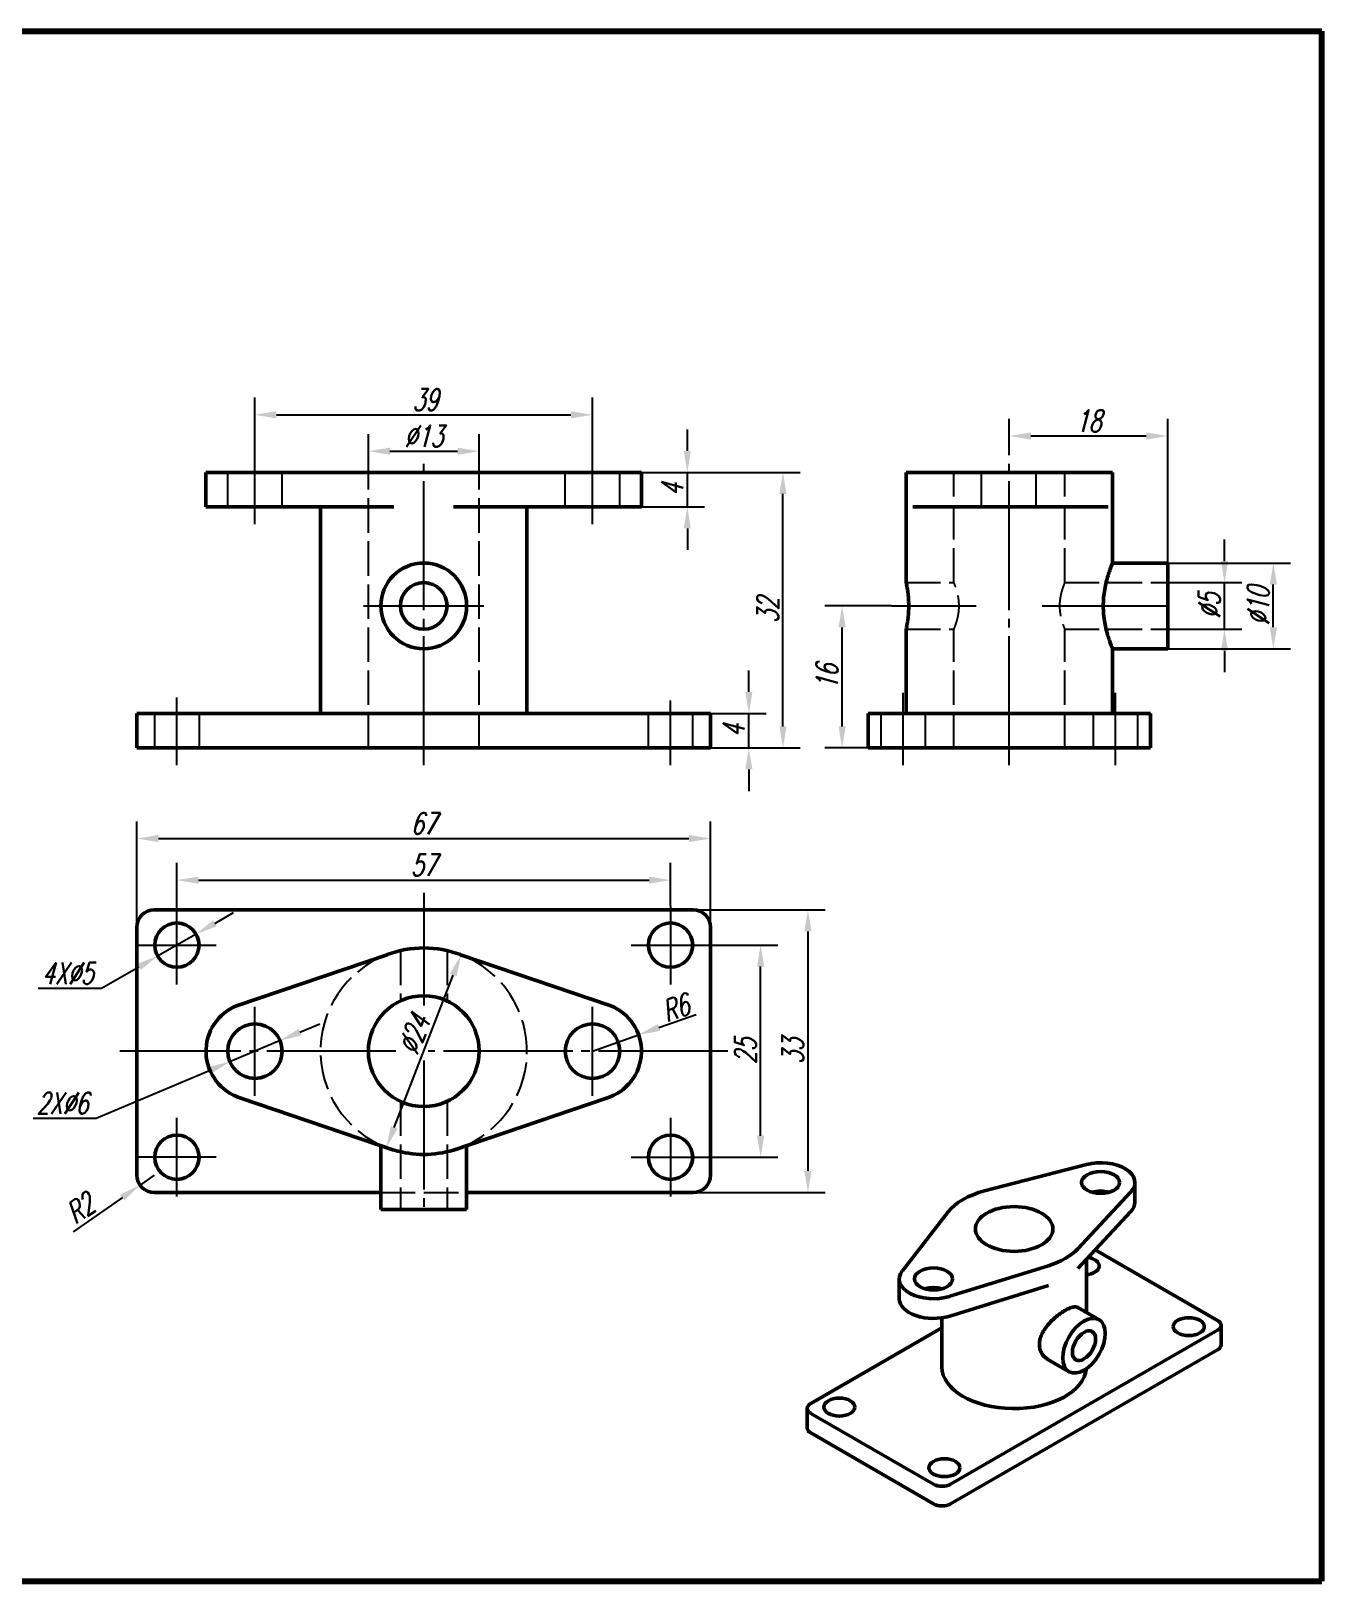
# Model space of a CAD drawing. Header units: millimetres. Extents: x -1426 to 345, y 2742 to 3124.
# Drawn here: x -406.2 to -256.3, y 2743.1 to 2923.1 of the extents above; entities that cross this region are included whole.
import ezdxf

# ---------------------------------------------------------------- set-up
doc = ezdxf.new("R2010")
doc.units = ezdxf.units.MM
doc.header["$PDMODE"] = 33
doc.header["$PDSIZE"] = 1.5
doc.linetypes.add('myCENTER', pattern=[18, 15, -1, 1, -1])
doc.linetypes.add('myHIDDEN', pattern=[5, 4, -1])
doc.layers.get('Defpoints').update_dxf_attribs({"lineweight": 20})
for name, color, linetype, lineweight in [('中心线', 7, 'myCENTER', 25), ('尺寸', 7, 'Continuous', 25), ('答案尺寸', 1, 'Continuous', 25), ('答案粗实线', 1, 'Continuous', 50), ('粗实线', 7, 'Continuous', 50), ('虚线', 7, 'myHIDDEN', 25)]:
    doc.layers.add(name, color=color, linetype=linetype, lineweight=lineweight)
doc.styles.add('尺寸文字1-2.5号', font='txt.shx', dxfattribs={"width": 0.7, "oblique": 15, "height": 2.5})
doc.dimstyles.new('尺寸25', dxfattribs={"dimtxt": 2.5, "dimasz": 2.5, "dimexe": 2, "dimexo": 0, "dimgap": 0.5, "dimtad": 1, "dimdec": 0, "dimdsep": 46, "dimtxsty": '尺寸文字1-2.5号', "dimcen": 0, "dimadec": 0, "dimazin": 0, "dimtfac": 1, "dimtdec": 0, "dimtmove": 0, "dimatfit": 3, "dimfxl": 1, "dimarcsym": 0})
doc.dimstyles.new('尺寸25$3', dxfattribs={"dimtxt": 2.5, "dimasz": 2.5, "dimexe": 1, "dimexo": 0, "dimgap": 0.5, "dimtad": 1, "dimdec": 0, "dimdsep": 46, "dimtxsty": '尺寸文字1-2.5号', "dimcen": 0, "dimadec": 0, "dimazin": 0, "dimtfac": 1, "dimtdec": 0, "dimtmove": 0, "dimatfit": 1, "dimfxl": 1, "dimarcsym": 0})
doc.dimstyles.new('尺寸25$4', dxfattribs={"dimtxt": 2.5, "dimasz": 2.5, "dimexe": 1, "dimexo": 0, "dimgap": 0.5, "dimtad": 1, "dimdec": 0, "dimdsep": 46, "dimtxsty": '尺寸文字1-2.5号', "dimcen": 0, "dimadec": 0, "dimazin": 0, "dimtfac": 1, "dimtdec": 0, "dimtmove": 0, "dimatfit": 1, "dimfxl": 1, "dimarcsym": 0})
doc.dimstyles.new('水平标注25', dxfattribs={"dimtxt": 2.5, "dimasz": 2.5, "dimexe": 2, "dimexo": 0, "dimgap": 0.5, "dimtad": 1, "dimtih": 1, "dimtoh": 1, "dimdec": 0, "dimzin": 0, "dimdsep": 46, "dimtxsty": '尺寸文字1-2.5号', "dimcen": 0, "dimadec": 0, "dimazin": 0, "dimtfac": 1, "dimtdec": 0, "dimtmove": 1, "dimatfit": 3, "dimfxl": 1, "dimtolj": 1, "dimtzin": 0, "dimarcsym": 0})

# ---------------------------------------------------------------- blocks, each defined once
blk = doc.blocks.new('*D153')
at = {"layer": 'Defpoints', "color": 0, "lineweight": 0}
for p in [(-327.29, 2843.81), (-322.84, 2843.81), (-327.29, 2839.81)]:
    blk.add_point(p, dxfattribs=at)
at = {"layer": '答案尺寸', "color": 0, "lineweight": -2}
for p, q in [((-322.84, 2846.31), (-322.84, 2848.81)), ((-327.29, 2843.81), (-320.84, 2843.81)), ((-322.84, 2839.81), (-322.84, 2843.81)), ((-327.29, 2839.81), (-320.84, 2839.81)), ((-322.84, 2837.31), (-322.84, 2834.81))]:
    blk.add_line(p, q, dxfattribs=at)
at = {"layer": '答案尺寸', "color": 0, "lineweight": 0}
for points in [[(-323.25, 2846.31), (-322.42, 2846.31), (-322.84, 2843.81)], [(-323.25, 2837.31), (-322.42, 2837.31), (-322.84, 2839.81)]]:
    blk.add_solid(points, dxfattribs=at)
at = {"layer": '答案尺寸', "color": 0, "insert": (-324.59, 2841.81), "char_height": 2.5, "attachment_point": 5, "rotation": 90, "style": '尺寸文字1-2.5号'}
blk.add_mtext('4', dxfattribs=at)
blk = doc.blocks.new('*D154')
at = {"layer": 'Defpoints', "color": 0, "lineweight": 0}
for p in [(-335.31, 2871.81), (-329.98, 2871.81), (-335.31, 2867.81)]:
    blk.add_point(p, dxfattribs=at)
at = {"layer": '答案尺寸', "color": 0, "lineweight": -2}
for p, q in [((-329.98, 2874.31), (-329.98, 2876.81)), ((-335.31, 2871.81), (-327.98, 2871.81)), ((-329.98, 2867.81), (-329.98, 2871.81)), ((-335.31, 2867.81), (-327.98, 2867.81)), ((-329.98, 2865.31), (-329.98, 2862.81))]:
    blk.add_line(p, q, dxfattribs=at)
at = {"layer": '答案尺寸', "color": 0, "lineweight": 0}
for points in [[(-330.4, 2874.31), (-329.57, 2874.31), (-329.98, 2871.81)], [(-330.4, 2865.31), (-329.57, 2865.31), (-329.98, 2867.81)]]:
    blk.add_solid(points, dxfattribs=at)
at = {"layer": '答案尺寸', "color": 0, "insert": (-331.73, 2869.81), "char_height": 2.5, "attachment_point": 5, "rotation": 90, "style": '尺寸文字1-2.5号'}
blk.add_mtext('4', dxfattribs=at)
blk = doc.blocks.new('*D140')
at = {"layer": 'Defpoints', "color": 0, "lineweight": 0}
for p in [(-335.31, 2871.81), (-318.88, 2871.81), (-327.29, 2839.81)]:
    blk.add_point(p, dxfattribs=at)
at = {"layer": '答案尺寸', "color": 0, "lineweight": -2}
for p, q in [((-335.31, 2871.81), (-316.88, 2871.81)), ((-318.88, 2842.31), (-318.88, 2869.31)), ((-327.29, 2839.81), (-316.88, 2839.81))]:
    blk.add_line(p, q, dxfattribs=at)
at = {"layer": '答案尺寸', "color": 0, "lineweight": 0}
for points in [[(-319.3, 2869.31), (-318.46, 2869.31), (-318.88, 2871.81)], [(-319.3, 2842.31), (-318.46, 2842.31), (-318.88, 2839.81)]]:
    blk.add_solid(points, dxfattribs=at)
at = {"layer": '答案尺寸', "color": 0, "insert": (-320.63, 2855.81), "char_height": 2.5, "attachment_point": 5, "rotation": 90, "style": '尺寸文字1-2.5号'}
blk.add_mtext('32', dxfattribs=at)
blk = doc.blocks.new('*D141')
at = {"layer": 'Defpoints', "color": 0, "lineweight": 0}
for p in [(-331.93, 2824.46), (-389.24, 2821.49), (-331.93, 2821.49)]:
    blk.add_point(p, dxfattribs=at)
at = {"layer": '尺寸', "color": 0, "lineweight": -2}
for p, q in [((-389.24, 2821.49), (-389.24, 2826.46)), ((-331.93, 2821.49), (-331.93, 2826.46)), ((-386.74, 2824.46), (-334.43, 2824.46))]:
    blk.add_line(p, q, dxfattribs=at)
at = {"layer": '尺寸', "color": 0, "lineweight": 0}
for points in [[(-386.74, 2824.88), (-386.74, 2824.05), (-389.24, 2824.46)], [(-334.43, 2824.88), (-334.43, 2824.05), (-331.93, 2824.46)]]:
    blk.add_solid(points, dxfattribs=at)
at = {"layer": '尺寸', "color": 0, "insert": (-360.58, 2826.21), "char_height": 2.5, "attachment_point": 5, "style": '尺寸文字1-2.5号'}
blk.add_mtext('57', dxfattribs=at)
blk = doc.blocks.new('*D142')
at = {"layer": 'Defpoints', "color": 0, "lineweight": 0}
for p in [(-327.29, 2829.29), (-393.88, 2819), (-327.29, 2819)]:
    blk.add_point(p, dxfattribs=at)
at = {"layer": '答案尺寸', "color": 0, "lineweight": -2}
for p, q in [((-393.88, 2819), (-393.88, 2831.29)), ((-327.29, 2819), (-327.29, 2831.29)), ((-391.38, 2829.29), (-329.79, 2829.29))]:
    blk.add_line(p, q, dxfattribs=at)
at = {"layer": '答案尺寸', "color": 0, "lineweight": 0}
for points in [[(-391.38, 2829.71), (-391.38, 2828.88), (-393.88, 2829.29)], [(-329.79, 2829.71), (-329.79, 2828.88), (-327.29, 2829.29)]]:
    blk.add_solid(points, dxfattribs=at)
at = {"layer": '答案尺寸', "color": 0, "insert": (-360.58, 2831.04), "char_height": 2.5, "attachment_point": 5, "style": '尺寸文字1-2.5号'}
blk.add_mtext('67', dxfattribs=at)
blk = doc.blocks.new('*D143')
at = {"layer": 'Defpoints', "color": 0, "lineweight": 0}
for p in [(-327.35, 2816.92), (-321.47, 2816.92), (-327.35, 2792.28)]:
    blk.add_point(p, dxfattribs=at)
at = {"layer": '尺寸', "color": 0, "lineweight": -2}
for p, q in [((-327.35, 2816.92), (-319.47, 2816.92)), ((-321.47, 2794.78), (-321.47, 2814.42)), ((-327.35, 2792.28), (-319.47, 2792.28))]:
    blk.add_line(p, q, dxfattribs=at)
at = {"layer": '尺寸', "color": 0, "lineweight": 0}
for points in [[(-321.89, 2814.42), (-321.05, 2814.42), (-321.47, 2816.92)], [(-321.89, 2794.78), (-321.05, 2794.78), (-321.47, 2792.28)]]:
    blk.add_solid(points, dxfattribs=at)
at = {"layer": '尺寸', "color": 0, "insert": (-323.22, 2804.6), "char_height": 2.5, "attachment_point": 5, "rotation": 90, "style": '尺寸文字1-2.5号'}
blk.add_mtext('25', dxfattribs=at)
blk = doc.blocks.new('*D144')
at = {"layer": 'Defpoints', "color": 0, "lineweight": 0}
for p in [(-329.29, 2821), (-329.29, 2788.2), (-315.98, 2788.2)]:
    blk.add_point(p, dxfattribs=at)
at = {"layer": '答案尺寸', "color": 0, "lineweight": -2}
for p, q in [((-329.29, 2821), (-313.98, 2821)), ((-315.98, 2818.5), (-315.98, 2790.7)), ((-329.29, 2788.2), (-313.98, 2788.2))]:
    blk.add_line(p, q, dxfattribs=at)
at = {"layer": '答案尺寸', "color": 0, "lineweight": 0}
for points in [[(-316.39, 2818.5), (-315.56, 2818.5), (-315.98, 2821)], [(-316.39, 2790.7), (-315.56, 2790.7), (-315.98, 2788.2)]]:
    blk.add_solid(points, dxfattribs=at)
at = {"layer": '答案尺寸', "color": 0, "insert": (-317.73, 2804.6), "char_height": 2.5, "attachment_point": 5, "rotation": 90, "style": '尺寸文字1-2.5号'}
blk.add_mtext('33', dxfattribs=at)
blk = doc.blocks.new('*D145')
at = {"layer": 'Defpoints', "color": 0, "lineweight": 0}
for p in [(-340.99, 2878.5), (-380.18, 2873.49), (-340.99, 2873.09)]:
    blk.add_point(p, dxfattribs=at)
at = {"layer": '尺寸', "color": 0, "lineweight": -2}
for p, q in [((-380.18, 2873.49), (-380.18, 2880.5)), ((-340.99, 2873.09), (-340.99, 2880.5)), ((-377.68, 2878.5), (-343.49, 2878.5))]:
    blk.add_line(p, q, dxfattribs=at)
at = {"layer": '尺寸', "color": 0, "lineweight": 0}
for points in [[(-377.68, 2878.92), (-377.68, 2878.08), (-380.18, 2878.5)], [(-343.49, 2878.92), (-343.49, 2878.08), (-340.99, 2878.5)]]:
    blk.add_solid(points, dxfattribs=at)
at = {"layer": '尺寸', "color": 0, "insert": (-360.4, 2880.25), "char_height": 2.5, "attachment_point": 5, "style": '尺寸文字1-2.5号'}
blk.add_mtext('39', dxfattribs=at)
blk = doc.blocks.new('*D146')
at = {"layer": 'Defpoints', "color": 0, "lineweight": 0}
for p in [(-387.01, 2818.2), (-391.48, 2815.64)]:
    blk.add_point(p, dxfattribs=at)
at = {"layer": '答案尺寸', "color": 0, "lineweight": -2}
for p, q in [((-384.84, 2819.44), (-382.67, 2820.69)), ((-387.01, 2818.2), (-391.48, 2815.64)), ((-397.98, 2811.9), (-393.64, 2814.39)), ((-405.34, 2811.9), (-397.98, 2811.9))]:
    blk.add_line(p, q, dxfattribs=at)
at = {"layer": '答案尺寸', "color": 0, "lineweight": 0}
for points in [[(-385.05, 2819.8), (-384.63, 2819.08), (-387.01, 2818.2)], [(-393.85, 2814.75), (-393.44, 2814.03), (-391.48, 2815.64)]]:
    blk.add_solid(points, dxfattribs=at)
at = {"layer": '答案尺寸', "color": 0, "insert": (-401.91, 2813.65), "char_height": 2.5, "attachment_point": 5, "style": '尺寸文字1-2.5号'}
blk.add_mtext('\\A1;4X%%c5', dxfattribs=at)
blk = doc.blocks.new('*D147')
at = {"layer": 'Defpoints', "color": 0, "lineweight": 0}
for p in [(-391.88, 2790.2), (-393.52, 2789.05)]:
    blk.add_point(p, dxfattribs=at)
at = {"layer": '答案尺寸', "color": 0, "lineweight": -2}
for p, q in [((-391.88, 2790.2), (-393.52, 2789.05)), ((-395.57, 2787.62), (-401.29, 2783.63))]:
    blk.add_line(p, q, dxfattribs=at)
at = {"layer": '答案尺寸', "color": 0, "lineweight": 0}
blk.add_solid([(-395.81, 2787.96), (-395.33, 2787.28), (-393.52, 2789.05)], dxfattribs=at)
at = {"layer": '答案尺寸', "color": 0, "insert": (-400.46, 2786.34), "char_height": 2.5, "attachment_point": 5, "rotation": 34.9461, "style": '尺寸文字1-2.5号'}
blk.add_mtext('R2', dxfattribs=at)
blk = doc.blocks.new('*D148')
at = {"layer": 'Defpoints', "color": 0, "lineweight": 0}
for p in [(-377.26, 2805.83), (-383.09, 2803.37)]:
    blk.add_point(p, dxfattribs=at)
at = {"layer": '答案尺寸', "color": 0, "lineweight": -2}
for p, q in [((-374.96, 2806.8), (-372.66, 2807.77)), ((-377.26, 2805.83), (-383.09, 2803.37)), ((-398.62, 2796.81), (-385.39, 2802.4)), ((-405.92, 2796.81), (-398.62, 2796.81))]:
    blk.add_line(p, q, dxfattribs=at)
at = {"layer": '答案尺寸', "color": 0, "lineweight": 0}
for points in [[(-375.12, 2807.19), (-374.8, 2806.42), (-377.26, 2805.83)], [(-385.56, 2802.78), (-385.23, 2802.01), (-383.09, 2803.37)]]:
    blk.add_solid(points, dxfattribs=at)
at = {"layer": '答案尺寸', "color": 0, "insert": (-402.52, 2798.56), "char_height": 2.5, "attachment_point": 5, "style": '尺寸文字1-2.5号'}
blk.add_mtext('\\A1;2X%%c6', dxfattribs=at)
blk = doc.blocks.new('*D138')
at = {"layer": 'Defpoints', "color": 0, "lineweight": 0}
for p in [(-356.25, 2815.78), (-364.92, 2793.42)]:
    blk.add_point(p, dxfattribs=at)
at = {"layer": '答案尺寸', "color": 0, "lineweight": -2}
blk.add_line((-364.01, 2795.75), (-357.16, 2813.44), dxfattribs=at)
at = {"layer": '答案尺寸', "color": 0, "lineweight": 0}
for points in [[(-357.55, 2813.59), (-356.77, 2813.29), (-356.25, 2815.78)], [(-364.4, 2795.9), (-363.62, 2795.6), (-364.92, 2793.42)]]:
    blk.add_solid(points, dxfattribs=at)
at = {"layer": '答案尺寸', "color": 0, "insert": (-361.71, 2806.54), "char_height": 2.5, "attachment_point": 5, "rotation": 68.8182, "style": '尺寸文字1-2.5号'}
blk.add_mtext('%%c24', dxfattribs=at)
blk = doc.blocks.new('*D149')
at = {"layer": 'Defpoints', "color": 0, "lineweight": 0}
for p in [(-354.16, 2874.27), (-367.01, 2871.81), (-354.16, 2871.81)]:
    blk.add_point(p, dxfattribs=at)
at = {"layer": '答案尺寸', "color": 0, "lineweight": -2}
for p, q in [((-367.01, 2871.81), (-367.01, 2876.27)), ((-354.16, 2871.81), (-354.16, 2876.27)), ((-364.51, 2874.27), (-356.66, 2874.27))]:
    blk.add_line(p, q, dxfattribs=at)
at = {"layer": '答案尺寸', "color": 0, "lineweight": 0}
for points in [[(-364.51, 2874.69), (-364.51, 2873.85), (-367.01, 2874.27)], [(-356.66, 2874.69), (-356.66, 2873.85), (-354.16, 2874.27)]]:
    blk.add_solid(points, dxfattribs=at)
at = {"layer": '答案尺寸', "color": 0, "insert": (-360.58, 2876.02), "char_height": 2.5, "attachment_point": 5, "style": '尺寸文字1-2.5号'}
blk.add_mtext('%%c13', dxfattribs=at)
blk = doc.blocks.new('*D139')
at = {"layer": 'Defpoints', "color": 0, "lineweight": 0}
for p in [(-274.2, 2861.28), (-261.95, 2861.28), (-274.2, 2851.33)]:
    blk.add_point(p, dxfattribs=at)
at = {"layer": '答案尺寸', "color": 0, "lineweight": -2}
for p, q in [((-274.2, 2861.28), (-259.95, 2861.28)), ((-261.95, 2853.83), (-261.95, 2858.78)), ((-274.2, 2851.33), (-259.95, 2851.33))]:
    blk.add_line(p, q, dxfattribs=at)
at = {"layer": '答案尺寸', "color": 0, "lineweight": 0}
for points in [[(-262.36, 2858.78), (-261.53, 2858.78), (-261.95, 2861.28)], [(-262.36, 2853.83), (-261.53, 2853.83), (-261.95, 2851.33)]]:
    blk.add_solid(points, dxfattribs=at)
at = {"layer": '答案尺寸', "color": 0, "insert": (-263.7, 2856.31), "char_height": 2.5, "attachment_point": 5, "rotation": 90, "style": '尺寸文字1-2.5号'}
blk.add_mtext('%%c10', dxfattribs=at)
blk = doc.blocks.new('*D150')
at = {"layer": 'Defpoints', "color": 0, "lineweight": 0}
for p in [(-274.2, 2859.01), (-267.62, 2859.01), (-274.2, 2853.6)]:
    blk.add_point(p, dxfattribs=at)
at = {"layer": '答案尺寸', "color": 0, "lineweight": -2}
for p, q in [((-267.62, 2861.51), (-267.62, 2864.01)), ((-274.2, 2859.01), (-265.62, 2859.01)), ((-267.62, 2853.6), (-267.62, 2859.01)), ((-274.2, 2853.6), (-265.62, 2853.6)), ((-267.62, 2851.1), (-267.62, 2848.6))]:
    blk.add_line(p, q, dxfattribs=at)
at = {"layer": '答案尺寸', "color": 0, "lineweight": 0}
for points in [[(-268.03, 2861.51), (-267.2, 2861.51), (-267.62, 2859.01)], [(-268.03, 2851.1), (-267.2, 2851.1), (-267.62, 2853.6)]]:
    blk.add_solid(points, dxfattribs=at)
at = {"layer": '答案尺寸', "color": 0, "insert": (-269.37, 2856.31), "char_height": 2.5, "attachment_point": 5, "rotation": 90, "style": '尺寸文字1-2.5号'}
blk.add_mtext('%%c5', dxfattribs=at)
blk = doc.blocks.new('*D151')
at = {"layer": 'Defpoints', "color": 0, "lineweight": 0}
for p in [(-274.2, 2876.04), (-292.6, 2873.81), (-274.2, 2861.28)]:
    blk.add_point(p, dxfattribs=at)
at = {"layer": '尺寸', "color": 0, "lineweight": -2}
for p, q in [((-292.6, 2873.81), (-292.6, 2878.04)), ((-274.2, 2861.28), (-274.2, 2878.04)), ((-290.1, 2876.04), (-276.7, 2876.04))]:
    blk.add_line(p, q, dxfattribs=at)
at = {"layer": '尺寸', "color": 0, "lineweight": 0}
for points in [[(-290.1, 2876.45), (-290.1, 2875.62), (-292.6, 2876.04)], [(-276.7, 2876.45), (-276.7, 2875.62), (-274.2, 2876.04)]]:
    blk.add_solid(points, dxfattribs=at)
at = {"layer": '尺寸', "color": 0, "insert": (-283.4, 2877.79), "char_height": 2.5, "attachment_point": 5, "style": '尺寸文字1-2.5号'}
blk.add_mtext('18', dxfattribs=at)
blk = doc.blocks.new('*D152')
at = {"layer": 'Defpoints', "color": 0, "lineweight": 0}
for p in [(-312.01, 2856.31), (-306.27, 2856.31), (-309, 2839.81)]:
    blk.add_point(p, dxfattribs=at)
at = {"layer": '尺寸', "color": 0, "lineweight": -2}
for p, q in [((-306.27, 2856.31), (-314.01, 2856.31)), ((-312.01, 2842.31), (-312.01, 2853.81)), ((-309, 2839.81), (-314.01, 2839.81))]:
    blk.add_line(p, q, dxfattribs=at)
at = {"layer": '尺寸', "color": 0, "lineweight": 0}
for points in [[(-312.43, 2853.81), (-311.59, 2853.81), (-312.01, 2856.31)], [(-312.43, 2842.31), (-311.59, 2842.31), (-312.01, 2839.81)]]:
    blk.add_solid(points, dxfattribs=at)
at = {"layer": '尺寸', "color": 0, "insert": (-313.76, 2848.06), "char_height": 2.5, "attachment_point": 5, "rotation": 90, "style": '尺寸文字1-2.5号'}
blk.add_mtext('16', dxfattribs=at)

msp = doc.modelspace()

# ---------------------------------------------------------------- linework, layer by layer
at = {"lineweight": 100}
for p, q in [((-526.3, 2923.07), (-256.3, 2923.07)), ((-256.3, 2743.07), (-256.3, 2923.07)), ((-526.3, 2743.07), (-256.3, 2743.07))]:
    msp.add_line(p, q, dxfattribs=at)
for p, q in [((-436.3, 2923.07), (-346.3, 2923.07)), ((-346.3, 2923.07), (-256.3, 2923.07)), ((-256.3, 2923.07), (-256.3, 2833.07)), ((-256.3, 2833.07), (-256.3, 2743.07))]:
    msp.add_line(p, q)
at = {"layer": '中心线'}
for p, q in [((-380.18, 2865.81), (-380.18, 2873.49)), ((-360.58, 2837.81), (-360.58, 2873.81)), ((-340.99, 2865.81), (-340.99, 2873.09)), ((-292.6, 2837.81), (-292.6, 2873.81)), ((-367.56, 2856.31), (-353.61, 2856.31)), ((-306.27, 2856.31), (-296.43, 2856.31)), ((-288.77, 2856.31), (-274.2, 2856.31)), ((-304.92, 2837.81), (-304.92, 2846.23)), ((-280.28, 2837.81), (-280.28, 2846.23)), ((-389.24, 2837.81), (-389.24, 2845.66)), ((-331.93, 2837.81), (-331.93, 2845.31)), ((-360.58, 2823), (-360.58, 2809.91)), ((-389.24, 2812.34), (-389.24, 2821.49)), ((-331.93, 2821.49), (-331.93, 2812.34)), ((-393.82, 2816.92), (-384.67, 2816.92)), ((-336.5, 2816.92), (-327.35, 2816.92)), ((-380.18, 2799.43), (-380.18, 2809.76)), ((-340.99, 2799.43), (-340.99, 2809.76)), ((-363.81, 2804.6), (-395.88, 2804.6)), ((-325.29, 2804.6), (-360.06, 2804.6)), ((-360.58, 2803.53), (-360.58, 2786.2)), ((-389.24, 2787.71), (-389.24, 2796.85)), ((-331.93, 2796.85), (-331.93, 2787.71)), ((-384.67, 2792.28), (-393.82, 2792.28)), ((-336.5, 2792.28), (-327.35, 2792.28))]:
    msp.add_line(p, q, dxfattribs=at)
at = {"layer": '答案尺寸'}
for p, q in [((-333.28, 2807.34), (-328.96, 2808.87)), ((-340.99, 2804.6), (-335.64, 2806.5))]:
    msp.add_line(p, q, dxfattribs=at)
msp.add_solid([(-333.42, 2807.73), (-333.14, 2806.95), (-335.64, 2806.5)], dxfattribs=at)
at = {"layer": '答案粗实线', "color": 5, "extrusion": (0, 0.816497, 0.57735)}
for p, q in [((-295.48, 2788.37), (-283.63, 2791.44)), ((-278.5, 2788.26), (-284.65, 2781.65)), ((-278.02, 2787.06), (-278.02, 2789.35)), ((-305.02, 2779.09), (-299.7, 2785.93)), ((-284.65, 2779.37), (-278.5, 2785.97)), ((-282.63, 2781.54), (-268.43, 2773.34)), ((-288.07, 2779.68), (-299.51, 2776.13)), ((-283.65, 2774.26), (-283.65, 2780.44)), ((-305.37, 2775.86), (-305.37, 2778.15)), ((-300.43, 2777), (-300.43, 2777.02)), ((-299.51, 2773.84), (-288.07, 2777.39)), ((-284.63, 2774.83), (-282.18, 2773.41)), ((-315.65, 2763.69), (-300.43, 2772.47)), ((-300.43, 2767.94), (-300.43, 2773.64)), ((-268.43, 2772.2), (-299.42, 2754.31)), ((-268.02, 2770.49), (-268.02, 2772.77)), ((-299.42, 2752.03), (-268.43, 2769.91)), ((-288.11, 2768.79), (-285.67, 2767.38)), ((-316.06, 2760.83), (-316.06, 2763.12)), ((-301.4, 2754.31), (-315.65, 2762.54)), ((-315.65, 2760.26), (-301.4, 2752.03))]:
    msp.add_line(p, q, dxfattribs=at)
at = {"layer": '答案粗实线', "color": 5}
for centre, major_axis, start_param, end_param in [((-282, 2789.35), (3.98, 0), 5.789769, 8.276482), ((-292.04, 2783.95), (-8.39, 0), 5.134889, 5.860685), ((-282, 2787.06), (2.21, 0), 1.106003, 2.035589), ((-282, 2787.06), (3.98, 0), 5.789769, 6.283185), ((-292.04, 2783.95), (-8.39, 0), 2.064213, 2.648176), ((-283.96, 2779.65), (-1.8, 0), 1.73967, 4.430895), ((-301.4, 2778.15), (-3.98, 0), 5.860685, 8.347398), ((-301.4, 2775.86), (3.98, 0), 3.141593, 5.205806), ((-301.4, 2775.86), (2.21, 0), 1.106003, 2.035589), ((-269.42, 2772.77), (1.4, 0), 5.497787, 7.068583), ((-269.42, 2770.49), (1.4, 0), 5.497787, 6.283185), ((-292.04, 2767.94), (-8.39, 0), 0, 3.095721), ((-314.66, 2763.12), (-1.4, 0), 5.497787, 7.068583), ((-314.66, 2760.83), (-1.4, 0), 0, 0.785398), ((-300.41, 2754.89), (-1.4, 0), 0.785398, 2.356194), ((-300.41, 2752.6), (1.4, 0), 3.926991, 5.497787)]:
    msp.add_ellipse(centre, major_axis=major_axis, ratio=0.57735, start_param=start_param, end_param=end_param, dxfattribs=at)
for centre, major_axis in [((-282, 2789.35), (2.21, 0)), ((-292.04, 2783.95), (4.5, 0)), ((-301.4, 2778.15), (2.21, 0)), ((-283.93, 2770.4), (1.74, 3.02)), ((-283.93, 2770.4), (0.95, 1.64)), ((-271.76, 2772.61), (-1.8, 0)), ((-312.33, 2763.27), (1.8, 0)), ((-300.13, 2756.23), (1.8, 0))]:
    msp.add_ellipse(centre, major_axis=major_axis, ratio=0.57735, dxfattribs=at)
msp.add_open_spline([(-288.11, 2768.79), (-288.25, 2768.87), (-288.39, 2768.98), (-288.64, 2769.22), (-288.75, 2769.36), (-288.93, 2769.67), (-288.99, 2769.83), (-289.09, 2770.18), (-289.11, 2770.36), (-289.11, 2770.73), (-289.09, 2770.92), (-288.99, 2771.31), (-288.93, 2771.51), (-288.75, 2771.9), (-288.64, 2772.09), (-288.39, 2772.47), (-288.25, 2772.65), (-287.97, 2772.98), (-287.82, 2773.15), (-287.48, 2773.48), (-287.31, 2773.63), (-286.96, 2773.93), (-286.78, 2774.06), (-286.43, 2774.3), (-286.27, 2774.41), (-285.95, 2774.59), (-285.8, 2774.67), (-285.5, 2774.8), (-285.37, 2774.85), (-285.11, 2774.9), (-285, 2774.91), (-284.79, 2774.9), (-284.7, 2774.87), (-284.63, 2774.83)], degree=3, knots=[28.488975, 28.488975, 28.488975, 28.488975, 30.864939, 30.864939, 33.240904, 33.240904, 35.616869, 35.616869, 37.992834, 37.992834, 40.368798, 40.368798, 42.744763, 42.744763, 45.120728, 45.120728, 47.496693, 47.496693, 49.869832, 49.869832, 52.242972, 52.242972, 54.616111, 54.616111, 56.989251, 56.989251, 59.36239, 59.36239, 61.73553, 61.73553, 64.108669, 64.108669, 66.481808, 66.481808, 66.481808, 66.481808], dxfattribs=at)
at = {"layer": '粗实线', "extrusion": (0, 1, 0)}
for p, q in [((-385.86, 2867.81), (-385.86, 2871.81)), ((-381.81, 2871.81), (-385.86, 2871.81)), ((-364.04, 2871.81), (-381.81, 2871.81)), ((-357.13, 2871.81), (-364.04, 2871.81)), ((-339.36, 2871.81), (-357.13, 2871.81)), ((-335.31, 2871.81), (-339.36, 2871.81)), ((-335.31, 2867.81), (-335.31, 2871.81)), ((-304.58, 2859.01), (-304.58, 2871.81)), ((-303.8, 2871.81), (-304.58, 2871.81)), ((-297.21, 2871.81), (-303.8, 2871.81)), ((-286.46, 2871.81), (-297.21, 2871.81)), ((-281.12, 2871.81), (-286.46, 2871.81)), ((-280.61, 2871.81), (-281.12, 2871.81)), ((-280.61, 2861.28), (-280.61, 2871.81)), ((-385.86, 2867.81), (-381.81, 2867.81)), ((-381.81, 2867.81), (-364.04, 2867.81)), ((-372.57, 2843.81), (-372.57, 2867.81)), ((-357.13, 2867.81), (-339.36, 2867.81)), ((-348.6, 2843.81), (-348.6, 2867.81)), ((-339.36, 2867.81), (-335.31, 2867.81)), ((-303.8, 2867.81), (-297.21, 2867.81)), ((-297.21, 2867.81), (-286.46, 2867.81)), ((-286.46, 2867.81), (-281.12, 2867.81)), ((-280.61, 2861.28), (-274.2, 2861.28)), ((-274.2, 2851.33), (-274.2, 2861.28)), ((-304.58, 2843.81), (-304.58, 2853.6)), ((-280.61, 2851.33), (-274.2, 2851.33)), ((-280.61, 2843.81), (-280.61, 2851.33)), ((-391.88, 2843.81), (-393.88, 2843.81)), ((-393.88, 2843.81), (-393.88, 2839.81)), ((-329.29, 2843.81), (-391.88, 2843.81)), ((-327.29, 2843.81), (-329.29, 2843.81)), ((-327.29, 2839.81), (-327.29, 2843.81)), ((-309, 2843.81), (-309, 2839.81)), ((-307, 2843.81), (-309, 2843.81)), ((-278.2, 2843.81), (-307, 2843.81)), ((-276.2, 2843.81), (-278.2, 2843.81)), ((-276.2, 2839.81), (-276.2, 2843.81)), ((-393.88, 2839.81), (-391.88, 2839.81)), ((-391.88, 2839.81), (-329.29, 2839.81)), ((-329.29, 2839.81), (-327.29, 2839.81)), ((-309, 2839.81), (-307, 2839.81)), ((-307, 2839.81), (-278.2, 2839.81)), ((-278.2, 2839.81), (-276.2, 2839.81))]:
    msp.add_line(p, q, dxfattribs=at)
at = {"layer": '粗实线'}
for p, q in [((-391.88, 2821), (-329.29, 2821)), ((-393.88, 2790.2), (-393.88, 2819)), ((-327.29, 2819), (-327.29, 2790.2)), ((-382.19, 2809.91), (-364.84, 2815.8)), ((-356.33, 2815.8), (-338.98, 2809.91)), ((-364.04, 2793.12), (-381.81, 2799.16)), ((-339.36, 2799.16), (-357.13, 2793.12)), ((-365.56, 2793.58), (-365.56, 2786.2)), ((-355.61, 2793.58), (-355.61, 2786.2)), ((-365.56, 2788.2), (-391.88, 2788.2)), ((-329.29, 2788.2), (-355.61, 2788.2)), ((-355.61, 2786.2), (-365.56, 2786.2))]:
    msp.add_line(p, q, dxfattribs=at)
for centre, radius in [((-360.58, 2856.31), 4.98), ((-360.58, 2856.31), 2.71), ((-389.24, 2816.92), 2.57), ((-331.93, 2816.92), 2.57), ((-360.58, 2804.6), 6.43), ((-380.18, 2804.6), 3.16), ((-340.99, 2804.6), 3.16), ((-389.24, 2792.28), 2.57), ((-331.93, 2792.28), 2.57)]:
    msp.add_circle(centre, radius, dxfattribs=at)
for centre, radius, start, end in [((-391.88, 2819), 2, 90, 180), ((-329.29, 2819), 2, 0, 90), ((-360.58, 2804.6), 11.99, 69.2075, 110.7925), ((-380.18, 2804.6), 5.68, 110.7925, 253.2707), ((-340.99, 2804.6), 5.68, 286.7293, 69.2075), ((-360.58, 2804.6), 11.99, 253.2707, 286.7293), ((-391.88, 2790.2), 2, 180, 270), ((-329.29, 2790.2), 2, 270, 0)]:
    msp.add_arc(centre, radius, start, end, dxfattribs=at)
for points, knots in [([(-280.61, 2851.33), (-280.61, 2851.33), (-280.62, 2851.36), (-280.68, 2851.49), (-280.72, 2851.59), (-280.81, 2851.84), (-280.87, 2852), (-281, 2852.36), (-281.07, 2852.57), (-281.21, 2853.01), (-281.28, 2853.25), (-281.41, 2853.79), (-281.47, 2854.09), (-281.58, 2854.7), (-281.62, 2855.02), (-281.68, 2855.66), (-281.69, 2855.99), (-281.69, 2856.62), (-281.68, 2856.95), (-281.62, 2857.6), (-281.58, 2857.92), (-281.47, 2858.53), (-281.41, 2858.82), (-281.28, 2859.36), (-281.21, 2859.61), (-281.07, 2860.04), (-281, 2860.25), (-280.87, 2860.61), (-280.81, 2860.77), (-280.72, 2861.03), (-280.68, 2861.12), (-280.62, 2861.25), (-280.61, 2861.28), (-280.61, 2861.28)], [18.996417, 18.996417, 18.996417, 18.996417, 21.369556, 21.369556, 23.742696, 23.742696, 26.115835, 26.115835, 28.488975, 28.488975, 30.864939, 30.864939, 33.240904, 33.240904, 35.616869, 35.616869, 37.992834, 37.992834, 40.368798, 40.368798, 42.744763, 42.744763, 45.120728, 45.120728, 47.496693, 47.496693, 49.869832, 49.869832, 52.242972, 52.242972, 54.616111, 54.616111, 56.989251, 56.989251, 56.989251, 56.989251]), ([(-304.58, 2859.01), (-304.58, 2859.01), (-304.58, 2859), (-304.56, 2858.93), (-304.55, 2858.88), (-304.52, 2858.74), (-304.51, 2858.65), (-304.47, 2858.45), (-304.45, 2858.34), (-304.41, 2858.1), (-304.39, 2857.97), (-304.35, 2857.67), (-304.33, 2857.51), (-304.31, 2857.18), (-304.29, 2857), (-304.28, 2856.65), (-304.27, 2856.48), (-304.27, 2856.14), (-304.28, 2855.96), (-304.29, 2855.61), (-304.31, 2855.44), (-304.33, 2855.1), (-304.35, 2854.94), (-304.39, 2854.65), (-304.41, 2854.51), (-304.45, 2854.27), (-304.47, 2854.16), (-304.51, 2853.96), (-304.52, 2853.88), (-304.55, 2853.74), (-304.56, 2853.68), (-304.58, 2853.62), (-304.58, 2853.6), (-304.58, 2853.6)], [10.237045, 10.237045, 10.237045, 10.237045, 11.516616, 11.516616, 12.796188, 12.796188, 14.075759, 14.075759, 15.355331, 15.355331, 16.635021, 16.635021, 17.91471, 17.91471, 19.1944, 19.1944, 20.474089, 20.474089, 21.753779, 21.753779, 23.033468, 23.033468, 24.313158, 24.313158, 25.592847, 25.592847, 26.872419, 26.872419, 28.151991, 28.151991, 29.431562, 29.431562, 30.711134, 30.711134, 30.711134, 30.711134])]:
    msp.add_open_spline(points, degree=3, knots=knots, dxfattribs=at)
at = {"layer": '虚线', "extrusion": (0, 1, 0)}
for p, q in [((-383.34, 2867.81), (-383.34, 2871.81)), ((-377.01, 2867.81), (-377.01, 2871.81)), ((-367.01, 2839.81), (-367.01, 2871.81)), ((-354.16, 2839.81), (-354.16, 2871.81)), ((-344.16, 2867.81), (-344.16, 2871.81)), ((-337.83, 2867.81), (-337.83, 2871.81)), ((-299.03, 2859.01), (-299.03, 2871.81)), ((-295.83, 2867.81), (-295.83, 2871.81)), ((-289.5, 2867.81), (-289.5, 2871.81)), ((-286.17, 2859.01), (-286.17, 2871.81)), ((-304.58, 2859.01), (-299.03, 2859.01)), ((-286.17, 2859.01), (-274.2, 2859.01)), ((-304.58, 2853.6), (-299.03, 2853.6)), ((-299.03, 2839.81), (-299.03, 2853.6)), ((-286.17, 2839.81), (-286.17, 2853.6)), ((-286.17, 2853.6), (-274.2, 2853.6)), ((-391.82, 2843.81), (-391.82, 2839.81)), ((-386.67, 2843.81), (-386.67, 2839.81)), ((-334.5, 2839.81), (-334.5, 2843.81)), ((-329.35, 2839.81), (-329.35, 2843.81)), ((-307.49, 2839.81), (-307.49, 2843.81)), ((-302.34, 2839.81), (-302.34, 2843.81)), ((-282.85, 2843.81), (-282.85, 2839.81)), ((-277.7, 2843.81), (-277.7, 2839.81))]:
    msp.add_line(p, q, dxfattribs=at)
at = {"layer": '虚线'}
for p, q in [((-363.29, 2816.28), (-363.29, 2810.43)), ((-357.88, 2816.28), (-357.88, 2810.43)), ((-363.29, 2798.77), (-363.29, 2786.2)), ((-357.88, 2798.77), (-357.88, 2786.2)), ((-365.56, 2793.69), (-365.56, 2793.58)), ((-355.61, 2793.69), (-355.61, 2793.58)), ((-365.56, 2788.2), (-355.61, 2788.2))]:
    msp.add_line(p, q, dxfattribs=at)
for start, end in [(110.7925, 253.2707), (286.7293, 69.2075)]:
    msp.add_arc((-360.58, 2804.6), 11.99, start, end, dxfattribs=at)
for points in [[(-299.03, 2853.6), (-299.03, 2853.6), (-299.02, 2853.62), (-298.99, 2853.69), (-298.97, 2853.74), (-298.91, 2853.88), (-298.88, 2853.96), (-298.81, 2854.16), (-298.77, 2854.27), (-298.7, 2854.51), (-298.66, 2854.65), (-298.58, 2854.94), (-298.55, 2855.1), (-298.49, 2855.43), (-298.47, 2855.61), (-298.44, 2855.96), (-298.43, 2856.13), (-298.43, 2856.48), (-298.44, 2856.66), (-298.47, 2857.01), (-298.49, 2857.18), (-298.55, 2857.52), (-298.58, 2857.67), (-298.66, 2857.97), (-298.7, 2858.1), (-298.77, 2858.34), (-298.81, 2858.45), (-298.88, 2858.65), (-298.91, 2858.74), (-298.97, 2858.88), (-298.99, 2858.93), (-299.02, 2859), (-299.03, 2859.01), (-299.03, 2859.01)], [(-286.17, 2859.01), (-286.17, 2859.01), (-286.18, 2859), (-286.2, 2858.93), (-286.23, 2858.88), (-286.28, 2858.74), (-286.31, 2858.65), (-286.39, 2858.45), (-286.42, 2858.34), (-286.5, 2858.1), (-286.54, 2857.97), (-286.61, 2857.67), (-286.65, 2857.52), (-286.7, 2857.18), (-286.73, 2857.01), (-286.76, 2856.66), (-286.77, 2856.48), (-286.77, 2856.13), (-286.76, 2855.96), (-286.73, 2855.61), (-286.7, 2855.43), (-286.65, 2855.1), (-286.61, 2854.94), (-286.54, 2854.65), (-286.5, 2854.51), (-286.42, 2854.27), (-286.39, 2854.16), (-286.31, 2853.96), (-286.28, 2853.88), (-286.23, 2853.74), (-286.2, 2853.69), (-286.18, 2853.62), (-286.17, 2853.6), (-286.17, 2853.6)]]:
    msp.add_open_spline(points, degree=3, knots=[10.340721, 10.340721, 10.340721, 10.340721, 11.632492, 11.632492, 12.924262, 12.924262, 14.216033, 14.216033, 15.507804, 15.507804, 16.801213, 16.801213, 18.094623, 18.094623, 19.388032, 19.388032, 20.681441, 20.681441, 21.974851, 21.974851, 23.26826, 23.26826, 24.561669, 24.561669, 25.855078, 25.855078, 27.146849, 27.146849, 28.43862, 28.43862, 29.730391, 29.730391, 31.022162, 31.022162, 31.022162, 31.022162], dxfattribs=at)

# ---------------------------------------------------------------- texts
at = {"layer": '答案尺寸', "insert": (-331.33, 2809.62), "char_height": 2.5, "attachment_point": 5, "rotation": 19.5673, "style": '尺寸文字1-2.5号'}
msp.add_mtext('R6', dxfattribs=at)

# ---------------------------------------------------------------- dimensions: what is measured, and where the dimension line sits
at = {"layer": '尺寸'}
dim = msp.add_linear_dim(base=(-340.99, 2878.5), p1=(-380.18, 2873.49), p2=(-340.99, 2873.09), text='39', dimstyle='尺寸25', dxfattribs=at)
dim.commit()
dim.dimension.update_dxf_attribs({"geometry": '*D145', "text_midpoint": (-360.4, 2878.5), "dimtype": 160})
dim = msp.add_linear_dim(base=(-274.2, 2876.04), p1=(-292.6, 2873.81), p2=(-274.2, 2861.28), dimstyle='尺寸25', override={"dimatfit": 2}, dxfattribs=at)
dim.commit()
dim.dimension.update_dxf_attribs({"geometry": '*D151', "text_midpoint": (-283.4, 2877.79)})
dim = msp.add_linear_dim(base=(-312.0107, 2856.3066), p1=(-308.9973, 2839.8148), p2=(-306.2739, 2856.3066), angle=90, dimstyle='尺寸25', override={"dimatfit": 2}, dxfattribs=at)
dim.commit()
dim.dimension.update_dxf_attribs({"geometry": '*D152', "text_midpoint": (-313.7607, 2848.0607)})
dim = msp.add_linear_dim(base=(-331.93, 2824.46), p1=(-389.24, 2821.49), p2=(-331.93, 2821.49), text='57', dimstyle='尺寸25', dxfattribs=at)
dim.commit()
dim.dimension.update_dxf_attribs({"geometry": '*D141', "text_midpoint": (-360.58, 2826.21)})
dim = msp.add_linear_dim(base=(-321.47, 2816.92), p1=(-327.35, 2792.28), p2=(-327.35, 2816.92), angle=90, text='25', dimstyle='尺寸25', dxfattribs=at)
dim.commit()
dim.dimension.update_dxf_attribs({"geometry": '*D143', "text_midpoint": (-323.22, 2804.6)})
at = {"layer": '答案尺寸'}
for base, p1, p2, text, picture, middle in [((-354.16, 2874.27), (-367.01, 2871.81), (-354.16, 2871.81), '%%c13', '*D149', (-360.58, 2876.02)), ((-327.29, 2829.29), (-393.88, 2819), (-327.29, 2819), '67', '*D142', (-360.58, 2831.04))]:
    dim = msp.add_linear_dim(base=base, p1=p1, p2=p2, text=text, dimstyle='尺寸25', dxfattribs=at)
    dim.commit()
    dim.dimension.update_dxf_attribs({"geometry": picture, "text_midpoint": middle})
for base, p1, p2, text, picture, middle in [((-329.98, 2871.81), (-335.31, 2867.81), (-335.31, 2871.81), '4', '*D154', (-331.73, 2869.81)), ((-322.84, 2843.81), (-327.29, 2839.81), (-327.29, 2843.81), '4', '*D153', (-324.59, 2841.81)), ((-315.98, 2788.2), (-329.29, 2821), (-329.29, 2788.2), '33', '*D144', (-317.73, 2804.6))]:
    dim = msp.add_linear_dim(base=base, p1=p1, p2=p2, angle=90, text=text, dimstyle='尺寸25', dxfattribs=at)
    dim.commit()
    dim.dimension.update_dxf_attribs({"geometry": picture, "text_midpoint": middle})
for base, p1, p2, text, picture, middle in [((-318.88, 2871.81), (-327.29, 2839.81), (-335.31, 2871.81), '32', '*D140', (-318.88, 2855.81)), ((-267.62, 2859.01), (-274.2, 2853.6), (-274.2, 2859.01), '%%c5', '*D150', (-267.62, 2856.31)), ((-261.95, 2861.28), (-274.2, 2851.33), (-274.2, 2861.28), '%%c10', '*D139', (-261.95, 2856.31))]:
    dim = msp.add_linear_dim(base=base, p1=p1, p2=p2, angle=90, text=text, dimstyle='尺寸25', dxfattribs=at)
    dim.commit()
    dim.dimension.update_dxf_attribs({"geometry": picture, "text_midpoint": middle, "dimtype": 160})
dim = msp.add_diameter_dim_2p(p1=(-387.01, 2818.2), p2=(-391.48, 2815.64), text='4X%%c5', dimstyle='水平标注25', dxfattribs=at)
dim.commit()
dim.dimension.update_dxf_attribs({"geometry": '*D146', "text_midpoint": (-401.91, 2813.65)})
for p1, p2, text, dimstyle, picture, middle in [((-364.92, 2793.42), (-356.25, 2815.78), '%%c24', '尺寸25$3', '*D138', (-360.08, 2805.9)), ((-377.26, 2805.83), (-383.09, 2803.37), '2X%%c6', '水平标注25', '*D148', (-398.62, 2796.81))]:
    dim = msp.add_diameter_dim_2p(p1=p1, p2=p2, text=text, dimstyle=dimstyle, dxfattribs=at)
    dim.commit()
    dim.dimension.update_dxf_attribs({"geometry": picture, "text_midpoint": middle, "dimtype": 163})
dim = msp.add_radius_dim(center=(-391.88, 2790.2), mpoint=(-393.52, 2789.05), text='R2', dimstyle='尺寸25$4', dxfattribs=at)
dim.commit()
dim.dimension.update_dxf_attribs({"geometry": '*D147', "text_midpoint": (-400.46, 2786.34)})

doc.saveas('drawing.dxf')
